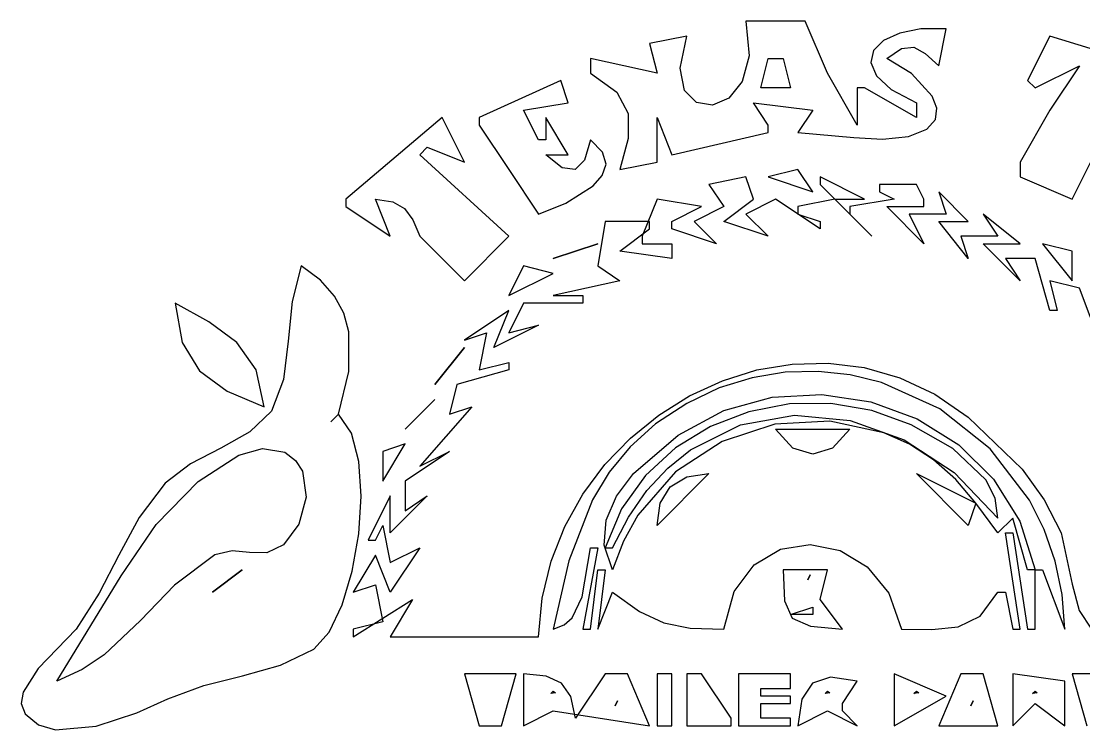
# Model space of a CAD drawing. Extents: x 1 to 59.9, y 7 to 57.7.
# Drawn here: x 0.96 to 38.89, y 32.38 to 57.66 of the extents above; entities that cross this region are included whole.
import ezdxf

# ---------------------------------------------------------------- set-up
doc = ezdxf.new("R2010")
doc.units = 0

msp = doc.modelspace()

# ---------------------------------------------------------------- linework, layer by layer
at = {"layer": 'Image'}
for p, q in [((26.834855, 57.658439), (26.942965, 56.42159)), ((28.951519, 57.658439), (26.834855, 57.658439)), ((29.745268, 55.806358), (28.951519, 57.658439)), ((33.079787, 57.386918), (32.323822, 57.237219)), ((33.978596, 57.393856), (33.079787, 57.386918)), ((33.714013, 56.070941), (33.978596, 57.393856)), ((24.71819, 57.129273), (23.395275, 56.86469)), ((24.485487, 55.98015), (24.71819, 57.129273)), ((31.74878, 56.969882), (31.392744, 56.610035)), ((32.323822, 57.237219), (31.74878, 56.969882)), ((37.682758, 57.129273), (36.889009, 55.541775)), ((39.116515, 56.691698), (37.682758, 57.129273)), ((23.395275, 56.86469), (23.659858, 55.806358)), ((31.392744, 56.610035), (31.293793, 56.1828)), ((31.861932, 56.335524), (32.391498, 56.690656)), ((32.391498, 56.690656), (32.821944, 56.730881)), ((32.821944, 56.730881), (33.235405, 56.507281)), ((23.659858, 55.806358), (21.278611, 56.335524)), ((21.278611, 56.335524), (21.278611, 55.806358)), ((26.942965, 56.42159), (26.696025, 55.506496)), ((27.364021, 55.277192), (27.628604, 56.335524)), ((27.628604, 56.335524), (28.15777, 56.335524)), ((28.15777, 56.335524), (28.422353, 55.277192)), ((31.293793, 56.1828), (31.490008, 55.713304)), ((32.741679, 55.789544), (31.861932, 56.335524)), ((33.235405, 56.507281), (33.714013, 56.070941)), ((21.278611, 55.806358), (22.219756, 55.125248)), ((24.643431, 55.19098), (24.485487, 55.98015)), ((30.8036, 53.954277), (29.745268, 55.806358)), ((33.479577, 54.983961), (32.741679, 55.789544)), ((37.153592, 55.277192), (38.74109, 56.070941)), ((38.74109, 56.070941), (37.682758, 54.483443)), ((20.220279, 55.541775), (17.309866, 54.21886)), ((20.484862, 54.748026), (20.220279, 55.541775)), ((26.696025, 55.506496), (26.21832, 54.91952)), ((31.490008, 55.713304), (32.019472, 55.226671)), ((36.889009, 55.541775), (37.153592, 55.277192)), ((22.219756, 55.125248), (22.629797, 54.368091)), ((25.06774, 54.755396), (24.643431, 55.19098)), ((28.422353, 55.277192), (27.364021, 55.277192)), ((31.068183, 55.277192), (30.8036, 55.277192)), ((30.8036, 55.277192), (30.8036, 53.954277)), ((32.920264, 54.21886), (31.068183, 55.277192)), ((32.019472, 55.226671), (32.920264, 54.748026)), ((18.897364, 54.483443), (20.484862, 54.748026)), ((25.63413, 54.667032), (25.06774, 54.755396)), ((26.21832, 54.91952), (25.63413, 54.667032)), ((27.628604, 53.954277), (27.099438, 54.748026)), ((27.099438, 54.748026), (29.216102, 54.483443)), ((32.920264, 54.748026), (32.920264, 54.21886)), ((33.647703, 54.558526), (33.479577, 54.983961)), ((19.42653, 53.425111), (18.897364, 54.483443)), ((22.629797, 54.368091), (22.628827, 53.470173)), ((29.216102, 54.483443), (28.686936, 53.689694)), ((33.603211, 54.157842), (33.647703, 54.558526)), ((37.682758, 54.483443), (36.624426, 52.631362)), ((15.986951, 54.21886), (12.547372, 51.308447)), ((16.7807, 52.631362), (15.986951, 54.21886)), ((17.309866, 54.21886), (17.309866, 53.954277)), ((17.309866, 53.954277), (18.368198, 52.366779)), ((20.484862, 52.895945), (19.691113, 54.21886)), ((19.691113, 54.21886), (19.691113, 53.425111)), ((23.659858, 52.631362), (23.659858, 54.21886)), ((23.659858, 54.21886), (24.189024, 52.895945)), ((27.628604, 53.689694), (27.628604, 53.954277)), ((33.287049, 53.811791), (33.603211, 54.157842)), ((24.189024, 52.895945), (27.628604, 53.689694)), ((28.686936, 53.689694), (30.684719, 53.511312)), ((30.684719, 53.511312), (31.706648, 53.449835)), ((31.706648, 53.449835), (32.640165, 53.550256)), ((32.640165, 53.550256), (33.287049, 53.811791)), ((15.193202, 52.895945), (15.457785, 53.160528)), ((15.457785, 53.160528), (16.7807, 52.631362)), ((19.691113, 53.425111), (19.42653, 53.425111)), ((21.278611, 53.425111), (21.070183, 52.70347)), ((21.717379, 52.986951), (21.278611, 53.425111)), ((22.628827, 53.470173), (22.336943, 52.366779)), ((38.476507, 51.308447), (39.534839, 53.425111)), ((18.368198, 49.985532), (15.193202, 52.895945)), ((20.278146, 52.43109), (19.691113, 52.895945)), ((19.691113, 52.895945), (20.484862, 52.895945)), ((21.838496, 52.562664), (21.717379, 52.986951)), ((18.368198, 52.366779), (19.42653, 50.779281)), ((20.737265, 52.369531), (20.278146, 52.43109)), ((21.070183, 52.70347), (20.737265, 52.369531)), ((21.705034, 52.16066), (21.838496, 52.562664)), ((22.336943, 52.366779), (23.659858, 52.631362)), ((28.686936, 52.366779), (27.628604, 52.102196)), ((29.216102, 51.57303), (28.686936, 52.366779)), ((36.624426, 52.631362), (36.624426, 52.102196)), ((21.380064, 51.78935), (21.705034, 52.16066)), ((26.834855, 52.102196), (25.511938, 51.837613)), ((27.099438, 51.308447), (26.834855, 52.102196)), ((27.628604, 52.102196), (29.216102, 51.57303)), ((31.068183, 51.308447), (29.480685, 52.102196)), ((29.480685, 52.102196), (29.480685, 51.837613)), ((36.624426, 52.102196), (38.476507, 51.308447)), ((20.407885, 51.172459), (21.380064, 51.78935)), ((25.511938, 51.837613), (26.041104, 51.043864)), ((29.480685, 51.837613), (30.009851, 51.308447)), ((32.920264, 51.837613), (31.597349, 51.837613)), ((31.597349, 51.837613), (31.597349, 51.57303)), ((33.184847, 51.308447), (32.920264, 51.837613)), ((12.547372, 51.308447), (12.547372, 51.043864)), ((14.13487, 49.985532), (13.605704, 51.308447)), ((13.605704, 51.308447), (14.222909, 51.211604)), ((14.222909, 51.211604), (14.647053, 50.972479)), ((23.659858, 51.308447), (23.130692, 49.985532)), ((25.247355, 51.043864), (23.659858, 51.308447)), ((26.041104, 50.514698), (27.099438, 51.308447)), ((27.893187, 51.308447), (26.834855, 50.779281)), ((29.480685, 50.250115), (27.893187, 51.308447)), ((30.009851, 51.308447), (28.686936, 51.043864)), ((31.332766, 49.985532), (30.009851, 51.308447)), ((30.009851, 51.308447), (31.068183, 51.308447)), ((32.126515, 51.308447), (30.539017, 51.043864)), ((31.597349, 51.57303), (32.126515, 51.308447)), ((33.184847, 51.043864), (33.184847, 51.308447)), ((34.772345, 50.514698), (33.714013, 51.57303)), ((33.714013, 51.57303), (33.978596, 50.779281)), ((12.547372, 51.043864), (14.13487, 49.985532)), ((14.647053, 50.972479), (14.947396, 50.570609)), ((19.42653, 50.779281), (20.407885, 51.172459)), ((24.189024, 50.514698), (25.247355, 51.043864)), ((26.041104, 51.043864), (24.982772, 50.514698)), ((28.686936, 51.043864), (28.686936, 50.779281)), ((30.539017, 51.043864), (30.539017, 50.779281)), ((33.184847, 49.720949), (31.861932, 51.043864)), ((31.861932, 51.043864), (33.184847, 51.043864)), ((14.947396, 50.570609), (15.193202, 49.985532)), ((21.807777, 50.514698), (21.543194, 48.9272)), ((23.395275, 50.514698), (21.807777, 50.514698)), ((23.395275, 50.250115), (23.395275, 50.514698)), ((24.189024, 50.250115), (24.189024, 50.514698)), ((24.982772, 50.514698), (25.776521, 49.720949)), ((27.628604, 49.985532), (26.041104, 50.514698)), ((26.834855, 50.779281), (27.628604, 49.985532)), ((28.686936, 50.779281), (29.480685, 50.514698)), ((29.480685, 50.514698), (29.480685, 50.250115)), ((30.539017, 50.779281), (31.332766, 49.985532)), ((33.978596, 50.779281), (32.655681, 50.779281)), ((32.655681, 50.779281), (33.184847, 49.720949)), ((34.772345, 49.191783), (33.714013, 50.514698)), ((33.714013, 50.514698), (34.772345, 50.514698)), ((36.624426, 49.720949), (35.301511, 50.779281)), ((35.301511, 50.779281), (35.830677, 49.985532)), ((22.336943, 49.456366), (23.395275, 50.250115)), ((25.776521, 49.720949), (24.189024, 50.250115)), ((15.193202, 49.985532), (16.7807, 48.398034)), ((16.7807, 48.398034), (18.368198, 49.985532)), ((19.955696, 49.191783), (21.543194, 49.720949)), ((21.543194, 49.720949), (19.955696, 49.191783)), ((23.130692, 49.985532), (23.130692, 49.720949)), ((23.130692, 49.720949), (24.189024, 49.720949)), ((24.189024, 49.720949), (24.189024, 49.191783)), ((35.830677, 49.985532), (34.507762, 49.985532)), ((34.507762, 49.985532), (34.772345, 49.191783)), ((36.624426, 48.398034), (35.301511, 49.720949)), ((35.301511, 49.720949), (36.624426, 49.720949)), ((37.418175, 49.720949), (38.476507, 48.398034)), ((38.476507, 49.456366), (37.418175, 49.720949)), ((24.189024, 49.191783), (22.336943, 49.456366)), ((38.476507, 48.398034), (38.476507, 49.456366)), ((37.153592, 49.191783), (36.09526, 49.191783)), ((36.09526, 49.191783), (36.624426, 48.398034)), ((37.682758, 47.339702), (37.153592, 49.191783)), ((10.959874, 48.9272), (10.635892, 47.656803)), ((11.64942, 48.416131), (10.959874, 48.9272)), ((18.897364, 48.9272), (18.368198, 47.868868)), ((18.368198, 47.868868), (19.955696, 48.662617)), ((19.955696, 48.662617), (18.897364, 48.9272)), ((21.543194, 48.9272), (22.336943, 48.398034)), ((12.149925, 47.851398), (11.64942, 48.416131)), ((22.336943, 48.398034), (19.955696, 47.868868)), ((38.74109, 48.133451), (37.682758, 48.398034)), ((37.682758, 48.398034), (37.947341, 47.339702)), ((12.481026, 47.238348), (12.149925, 47.851398)), ((19.955696, 47.868868), (21.014028, 47.868868)), ((21.014028, 47.868868), (21.014028, 47.604285)), ((39.534839, 46.016787), (38.74109, 48.133451)), ((6.461963, 47.604285), (6.703519, 46.199606)), ((7.660833, 46.937192), (6.461963, 47.604285)), ((10.635892, 47.656803), (10.494772, 46.241171)), ((18.897364, 47.604285), (18.368198, 46.545953)), ((21.014028, 47.604285), (18.897364, 47.604285)), ((12.662361, 46.58233), (12.481026, 47.238348)), ((18.368198, 47.339702), (16.7807, 46.28137)), ((17.839032, 46.016787), (18.368198, 47.339702)), ((37.947341, 47.339702), (37.682758, 47.339702)), ((8.657363, 46.190724), (7.660833, 46.937192)), ((19.42653, 46.810536), (17.839032, 46.016787)), ((18.368198, 46.545953), (19.42653, 46.810536)), ((12.654282, 45.162782), (12.662361, 46.58233)), ((16.7807, 46.28137), (17.574449, 46.545953)), ((17.574449, 46.545953), (17.309866, 45.223038)), ((6.703519, 46.199606), (7.331147, 45.185943)), ((9.349942, 45.224996), (8.657363, 46.190724)), ((10.494772, 46.241171), (10.319783, 44.873301)), ((16.7807, 46.016787), (15.722368, 44.693872)), ((15.722368, 44.693872), (16.7807, 46.016787)), ((7.331147, 45.185943), (8.317932, 44.455411)), ((9.636959, 43.900123), (9.349942, 45.224996)), ((12.282789, 43.63554), (12.654282, 45.162782)), ((18.368198, 45.223038), (16.516117, 44.693872)), ((17.309866, 45.223038), (18.368198, 45.487621)), ((18.368198, 45.487621), (18.368198, 45.223038)), ((25.99344, 44.8336), (27.219822, 45.216146)), ((27.219822, 45.216146), (28.483609, 45.428983)), ((29.406738, 45.165715), (28.235246, 45.135241)), ((28.483609, 45.428983), (29.767906, 45.460326)), ((30.556889, 45.041096), (29.406738, 45.165715)), ((29.767906, 45.460326), (31.055821, 45.298393)), ((31.055821, 45.298393), (32.330461, 44.931399)), ((10.319783, 44.873301), (9.894192, 43.746191)), ((24.821355, 44.293128), (25.99344, 44.8336)), ((27.05496, 44.940834), (25.878426, 44.573654)), ((28.235246, 45.135241), (27.05496, 44.940834)), ((31.673155, 44.770226), (30.556889, 45.041096)), ((33.753842, 43.825094), (31.673155, 44.770226)), ((32.330461, 44.931399), (33.574933, 44.347561)), ((8.317932, 44.455411), (9.636959, 43.900123)), ((16.516117, 44.693872), (16.251534, 43.63554)), ((25.878426, 44.573654), (24.71819, 44.02486)), ((14.664036, 43.106374), (15.722368, 44.164706)), ((15.722368, 44.164706), (14.664036, 43.106374)), ((24.71819, 44.02486), (23.608055, 43.296454)), ((23.72046, 43.606514), (24.821355, 44.293128)), ((26.041104, 43.773549), (27.771592, 44.250894)), ((28.387809, 44.003965), (26.937927, 43.724414)), ((27.771592, 44.250894), (29.547225, 44.344748)), ((29.868533, 44.023567), (28.387809, 44.003965)), ((29.547225, 44.344748), (31.296655, 44.07698)), ((31.332766, 43.770485), (29.868533, 44.023567)), ((31.296655, 44.07698), (32.948534, 43.469463)), ((33.574933, 44.347561), (34.772345, 43.535096)), ((9.894192, 43.746191), (9.121944, 43.008386)), ((12.282789, 43.63554), (12.018206, 43.370957)), ((12.018206, 43.370957), (12.282789, 43.63554)), ((12.754243, 42.958664), (12.282789, 43.63554)), ((17.045283, 43.900123), (15.193202, 41.783459)), ((16.251534, 43.63554), (17.045283, 43.900123)), ((24.411206, 42.886911), (26.041104, 43.773549)), ((26.937927, 43.724414), (25.566219, 43.197644)), ((32.729276, 43.260044), (31.332766, 43.770485)), ((35.548431, 42.401044), (33.753842, 43.825094)), ((23.608055, 43.296454), (22.694415, 42.476995)), ((22.707649, 42.78554), (23.72046, 43.606514)), ((24.852768, 42.369953), (26.641512, 43.257021)), ((27.860142, 43.280269), (25.984276, 42.665787)), ((26.641512, 43.257021), (28.571285, 43.598262)), ((29.82282, 43.393457), (27.860142, 43.280269)), ((28.571285, 43.598262), (30.548586, 43.414996)), ((31.752831, 42.97888), (29.82282, 43.393457)), ((30.548586, 43.414996), (32.479918, 42.728545)), ((34.223066, 42.419731), (32.729276, 43.260044)), ((32.948534, 43.469463), (34.431516, 42.544065)), ((34.772345, 43.535096), (36.691851, 41.672655)), ((9.121944, 43.008386), (8.088497, 42.426615)), ((13.019115, 41.945391), (12.754243, 42.958664)), ((22.814454, 41.517201), (24.411206, 42.886911)), ((25.566219, 43.197644), (24.320018, 42.43639)), ((28.503877, 42.431561), (27.893187, 43.106374)), ((27.893187, 43.106374), (30.539017, 43.106374)), ((30.539017, 43.106374), (29.928326, 42.431561)), ((32.668249, 42.565407), (31.752831, 42.97888)), ((14.664036, 42.577208), (13.870287, 42.312625)), ((13.870287, 41.254293), (14.664036, 42.577208)), ((21.799813, 41.841992), (22.707649, 42.78554)), ((25.984276, 42.665787), (24.314703, 41.576483)), ((32.479918, 42.728545), (34.271781, 41.560232)), ((33.530694, 42.010066), (32.668249, 42.565407)), ((34.431516, 42.544065), (35.674251, 41.322657)), ((8.088497, 42.426615), (7.008481, 41.861752)), ((7.279394, 41.242656), (8.728951, 42.171903)), ((8.728951, 42.171903), (9.573654, 42.414261)), ((9.573654, 42.414261), (10.370279, 42.280573)), ((10.370279, 42.280573), (10.758335, 41.988046)), ((13.870287, 42.312625), (13.870287, 41.254293)), ((16.251534, 42.312625), (14.664036, 41.254293)), ((15.193202, 41.783459), (16.251534, 42.312625)), ((22.694415, 42.476995), (21.952567, 41.572101)), ((24.320018, 42.43639), (23.246655, 41.453384)), ((24.0405, 41.71507), (24.852768, 42.369953)), ((29.216102, 42.206623), (28.503877, 42.431561)), ((29.928326, 42.431561), (29.216102, 42.206623)), ((35.396183, 41.295018), (34.223066, 42.419731)), ((36.956554, 40.5688), (35.548431, 42.401044)), ((7.008481, 41.861752), (6.096528, 41.174672)), ((10.758335, 41.988046), (11.00545, 41.603411)), ((13.09767, 40.710857), (13.019115, 41.945391)), ((21.013846, 40.787652), (21.799813, 41.841992)), ((34.325232, 41.309548), (33.530694, 42.010066)), ((11.00545, 41.603411), (11.133857, 40.672839)), ((21.952567, 41.572101), (21.357812, 40.587385)), ((22.212255, 40.709845), (22.814454, 41.517201)), ((23.246655, 41.453384), (22.393464, 40.261358)), ((24.314703, 41.576483), (22.970904, 40.038829)), ((23.298551, 40.915735), (24.0405, 41.71507)), ((25.511938, 41.518876), (23.659858, 39.666795)), ((24.132741, 41.045993), (24.717757, 41.40443)), ((24.717757, 41.40443), (25.511938, 41.518876)), ((34.772345, 39.666795), (32.920264, 41.518876)), ((32.920264, 41.518876), (35.036928, 40.460544)), ((34.271781, 41.560232), (35.830677, 39.931378)), ((36.691851, 41.672655), (37.479052, 40.583993)), ((6.096528, 41.174672), (5.170826, 39.949711)), ((5.782725, 39.701011), (7.279394, 41.242656)), ((14.664036, 41.254293), (14.664036, 40.195961)), ((23.774304, 40.460977), (24.132741, 41.045993)), ((35.036928, 40.460544), (34.325232, 41.309548)), ((35.73188, 40.640221), (35.396183, 41.295018)), ((35.674251, 41.322657), (36.605392, 39.827111)), ((11.133857, 40.672839), (10.869501, 39.718903)), ((13.010171, 39.370202), (13.09767, 40.710857)), ((14.13487, 40.725127), (13.341121, 39.137629)), ((15.457785, 40.725127), (14.13487, 39.402212)), ((14.13487, 39.402212), (14.13487, 40.725127)), ((14.664036, 40.195961), (15.457785, 40.725127)), ((20.366641, 39.634304), (21.013846, 40.787652)), ((21.357812, 40.587385), (20.510774, 38.400956)), ((21.83884, 39.852102), (22.212255, 40.709845)), ((22.638609, 39.969282), (23.298551, 40.915735)), ((35.830677, 39.931378), (35.73188, 40.640221)), ((22.393464, 40.261358), (21.807777, 38.873046)), ((23.659858, 39.666795), (23.774304, 40.460977)), ((35.036928, 40.460544), (34.772345, 39.666795)), ((35.830677, 39.402212), (35.036928, 40.460544)), ((37.484325, 39.521707), (36.956554, 40.5688)), ((37.479052, 40.583993), (38.086165, 39.402212)), ((5.170826, 39.949711), (4.443343, 38.608446)), ((21.767709, 38.967432), (21.83884, 39.852102)), ((22.07236, 38.873046), (22.638609, 39.969282)), ((22.970904, 40.038829), (22.458508, 39.110143)), ((36.359843, 39.931378), (35.830677, 39.402212)), ((36.889009, 38.079297), (36.359843, 39.931378)), ((36.605392, 39.827111), (37.153592, 38.079297)), ((4.525324, 37.872239), (5.782725, 39.701011)), ((10.869501, 39.718903), (10.326385, 38.97165)), ((13.605704, 39.137629), (13.870287, 39.666795)), ((13.870287, 39.666795), (14.13487, 38.34388)), ((19.875092, 38.393732), (20.366641, 39.634304)), ((37.877841, 38.399088), (37.484325, 39.521707)), ((12.776883, 38.038562), (13.010171, 39.370202)), ((13.341121, 39.137629), (13.605704, 39.137629)), ((22.458508, 39.110143), (22.07236, 38.079297)), ((36.624426, 35.962633), (36.09526, 39.402212)), ((36.09526, 39.402212), (36.359843, 39.402212)), ((36.359843, 39.402212), (36.889009, 35.962633)), ((38.086165, 39.402212), (38.477357, 37.576926)), ((8.49041, 38.764377), (7.870827, 38.617445)), ((9.112172, 38.703347), (8.49041, 38.764377)), ((9.72715, 38.687917), (9.112172, 38.703347)), ((10.326385, 38.97165), (9.72715, 38.687917)), ((14.13487, 38.34388), (15.193202, 38.873046)), ((15.193202, 38.873046), (14.13487, 37.285548)), ((20.985152, 37.120598), (21.278611, 38.873046)), ((21.543194, 38.873046), (21.014028, 35.962633)), ((21.278611, 38.873046), (21.543194, 38.873046)), ((22.07236, 38.079297), (21.767709, 38.967432)), ((21.807777, 38.873046), (22.07236, 38.873046)), ((27.12899, 38.264388), (28.067066, 38.817949)), ((28.067066, 38.817949), (29.124308, 38.984968)), ((29.124308, 38.984968), (30.193025, 38.774194)), ((30.193025, 38.774194), (31.165523, 38.19438)), ((4.443343, 38.608446), (3.748092, 37.247284)), ((7.870827, 38.617445), (6.437428, 37.54294)), ((13.605704, 38.608463), (12.811955, 37.285548)), ((14.13487, 37.285548), (13.605704, 38.608463)), ((19.55609, 37.077719), (19.875092, 38.393732)), ((20.510774, 38.400956), (19.955696, 35.962633)), ((38.124556, 37.209783), (37.877841, 38.399088)), ((8.84321, 38.079297), (7.784878, 37.285548)), ((7.784878, 37.285548), (8.84321, 38.079297)), ((12.418071, 36.831076), (12.776883, 38.038562)), ((21.278611, 35.962633), (21.543194, 38.079297)), ((21.543194, 38.079297), (21.807777, 38.079297)), ((21.807777, 38.079297), (21.543194, 35.962633)), ((26.417772, 37.315533), (27.12899, 38.264388)), ((28.15777, 38.079297), (28.205321, 36.973338)), ((29.745268, 38.079297), (28.15777, 38.079297)), ((29.480685, 37.020965), (29.745268, 38.079297)), ((31.165523, 38.19438), (31.934111, 37.254276)), ((37.153592, 38.079297), (36.889009, 38.079297)), ((37.153592, 35.962633), (37.153592, 38.079297)), ((37.153592, 38.079297), (37.418175, 38.079297)), ((37.418175, 38.079297), (38.211924, 35.962633)), ((2.228635, 34.110552), (4.525324, 37.872239)), ((29.127905, 37.90291), (29.039715, 37.726518)), ((29.039715, 37.726518), (29.127905, 37.90291)), ((38.477357, 37.576926), (38.727777, 36.632865)), ((3.748092, 37.247284), (2.919082, 35.962633)), ((6.437428, 37.54294), (5.222222, 36.272445)), ((12.811955, 37.285548), (13.605704, 37.550131)), ((13.605704, 37.550131), (13.870287, 36.227216)), ((21.543194, 35.962633), (22.07236, 37.285548)), ((22.07236, 37.285548), (23.032173, 36.59403)), ((26.041104, 35.962633), (26.417772, 37.315533)), ((31.934111, 37.254276), (32.391098, 35.962633)), ((35.199567, 36.429696), (35.830677, 37.285548)), ((35.830677, 37.285548), (36.09526, 37.285548)), ((36.09526, 37.285548), (36.359843, 35.962633)), ((38.211924, 35.962633), (38.124556, 37.209783)), ((11.953998, 35.862881), (12.418071, 36.831076)), ((12.811955, 35.69805), (14.928619, 37.020965)), ((14.928619, 37.020965), (14.13487, 35.69805)), ((19.42653, 35.69805), (19.55609, 37.077719)), ((20.631913, 36.376598), (20.985152, 37.120598)), ((28.205321, 36.973338), (28.486902, 36.358612)), ((30.274434, 35.962633), (29.480685, 37.020965)), ((23.032173, 36.59403), (23.897121, 36.193146)), ((28.422353, 36.491799), (29.216102, 36.756382)), ((29.216102, 36.491799), (28.422353, 36.491799)), ((29.216102, 36.756382), (29.216102, 36.491799)), ((34.410071, 36.047071), (35.199567, 36.429696)), ((38.727777, 36.632865), (39.165118, 35.96998)), ((5.222222, 36.272445), (3.92077, 35.047728)), ((13.870287, 36.227216), (12.811955, 35.962633)), ((19.955696, 35.962633), (20.342863, 36.117022)), ((20.342863, 36.117022), (20.631913, 36.376598)), ((23.897121, 36.193146), (24.841874, 36.007734)), ((28.486902, 36.358612), (29.133083, 36.075062)), ((29.133083, 36.075062), (30.274434, 35.962633)), ((33.470983, 35.952956), (34.410071, 36.047071)), ((2.919082, 35.962633), (1.568012, 34.569426)), ((11.404929, 35.249116), (11.953998, 35.862881)), ((12.811955, 35.962633), (12.811955, 35.69805)), ((14.13487, 35.69805), (19.42653, 35.69805)), ((21.014028, 35.962633), (21.278611, 35.962633)), ((24.841874, 36.007734), (26.041104, 35.962633)), ((32.391098, 35.962633), (33.470983, 35.952956)), ((36.359843, 35.962633), (36.624426, 35.962633)), ((36.889009, 35.962633), (37.153592, 35.962633)), ((3.92077, 35.047728), (3.142565, 34.528087)), ((10.221215, 34.679937), (11.404929, 35.249116)), ((1.568012, 34.569426), (1.025471, 33.721679)), ((3.142565, 34.528087), (2.228635, 34.110552)), ((8.864866, 34.299396), (10.221215, 34.679937)), ((7.476661, 33.952335), (8.864866, 34.299396)), ((16.7807, 34.375135), (17.309866, 32.523054)), ((18.632781, 34.375135), (16.7807, 34.375135)), ((18.103615, 32.523054), (18.632781, 34.375135)), ((18.897364, 34.375135), (18.897364, 32.523054)), ((19.705931, 34.289833), (18.897364, 34.375135)), ((20.250986, 34.046692), (19.705931, 34.289833)), ((21.807777, 34.375135), (20.749445, 32.787637)), ((22.601526, 34.375135), (21.807777, 34.375135)), ((23.395275, 32.523054), (22.601526, 34.375135)), ((23.659858, 34.375135), (23.659858, 32.523054)), ((24.189024, 34.375135), (23.659858, 34.375135)), ((24.189024, 32.523054), (24.189024, 34.375135)), ((24.71819, 34.375135), (24.71819, 32.523054)), ((25.247355, 34.375135), (24.71819, 34.375135)), ((26.305687, 32.787637), (25.247355, 34.375135)), ((26.570272, 34.375135), (26.570272, 32.523054)), ((28.422353, 34.375135), (26.570272, 34.375135)), ((28.422353, 33.845969), (28.422353, 34.375135)), ((29.850226, 34.254131), (29.204201, 34.04238)), ((30.8036, 34.110552), (29.850226, 34.254131)), ((32.126515, 34.375135), (32.126515, 32.523054)), ((33.978596, 33.581386), (32.126515, 34.375135)), ((34.507762, 34.375135), (33.714013, 32.523054)), ((35.301511, 34.375135), (34.507762, 34.375135)), ((35.830677, 32.523054), (35.301511, 34.375135)), ((36.359843, 34.375135), (36.359843, 32.523054)), ((38.211924, 34.110552), (36.359843, 34.375135)), ((38.476507, 34.375135), (39.005673, 32.523054)), ((40.328588, 34.375135), (38.476507, 34.375135)), ((6.19738, 33.483596), (7.476661, 33.952335)), ((20.58225, 33.570899), (20.250986, 34.046692)), ((27.364021, 33.581386), (27.364021, 33.845969)), ((27.364021, 33.845969), (28.422353, 33.845969)), ((29.204201, 34.04238), (28.828709, 33.46784)), ((30.274434, 33.316803), (30.8036, 34.110552)), ((38.211924, 32.523054), (38.211924, 34.110552)), ((1.025471, 33.721679), (0.962331, 33.317151)), ((5.094416, 32.98416), (6.19738, 33.483596)), ((19.867501, 33.669582), (19.955696, 33.757773)), ((20.037297, 33.697354), (19.867501, 33.669582)), ((19.955696, 33.757773), (20.037297, 33.697354)), ((20.749445, 32.787637), (20.58225, 33.570899)), ((22.248748, 33.404999), (22.160555, 33.228607)), ((22.160555, 33.228607), (22.248748, 33.404999)), ((28.422353, 33.581386), (27.364021, 33.581386)), ((28.422353, 33.316803), (28.422353, 33.581386)), ((28.828709, 33.46784), (28.686936, 32.523054)), ((29.657071, 33.669582), (29.745268, 33.757773)), ((29.826869, 33.697354), (29.657071, 33.669582)), ((29.745268, 33.757773), (29.826869, 33.697354)), ((32.126515, 32.523054), (33.978596, 33.581386)), ((32.832067, 33.669582), (32.920264, 33.757773)), ((33.001865, 33.697354), (32.832067, 33.669582)), ((32.920264, 33.757773), (33.001865, 33.697354)), ((34.948734, 33.404999), (34.860538, 33.228607)), ((34.860538, 33.228607), (34.948734, 33.404999)), ((37.065398, 33.669582), (37.153592, 33.757773)), ((37.235191, 33.697354), (37.065398, 33.669582)), ((37.153592, 33.757773), (37.235191, 33.697354)), ((0.962331, 33.317151), (1.104565, 32.947284)), ((18.897364, 32.523054), (19.955696, 33.05222)), ((19.955696, 33.05222), (23.395275, 32.523054)), ((27.364021, 32.787637), (27.364021, 33.316803)), ((27.364021, 33.316803), (28.422353, 33.316803)), ((28.686936, 32.523054), (29.745268, 33.05222)), ((29.745268, 33.05222), (30.8036, 32.523054)), ((30.274434, 33.05222), (30.274434, 33.316803)), ((30.8036, 32.523054), (30.274434, 33.05222)), ((36.359843, 32.523054), (37.153592, 33.316803)), ((37.153592, 33.316803), (38.211924, 32.523054)), ((1.104565, 32.947284), (1.575539, 32.555711)), ((3.635733, 32.503851), (5.094416, 32.98416)), ((26.305687, 32.523054), (26.305687, 32.787637)), ((28.422353, 32.787637), (27.364021, 32.787637)), ((28.422353, 32.523054), (28.422353, 32.787637)), ((1.575539, 32.555711), (2.18467, 32.379337)), ((2.18467, 32.379337), (3.635733, 32.503851)), ((17.309866, 32.523054), (18.103615, 32.523054)), ((23.659858, 32.523054), (24.189024, 32.523054)), ((24.71819, 32.523054), (26.305687, 32.523054)), ((26.570272, 32.523054), (28.422353, 32.523054)), ((33.714013, 32.523054), (35.830677, 32.523054))]:
    msp.add_line(p, q, dxfattribs=at)

doc.saveas('drawing.dxf')
